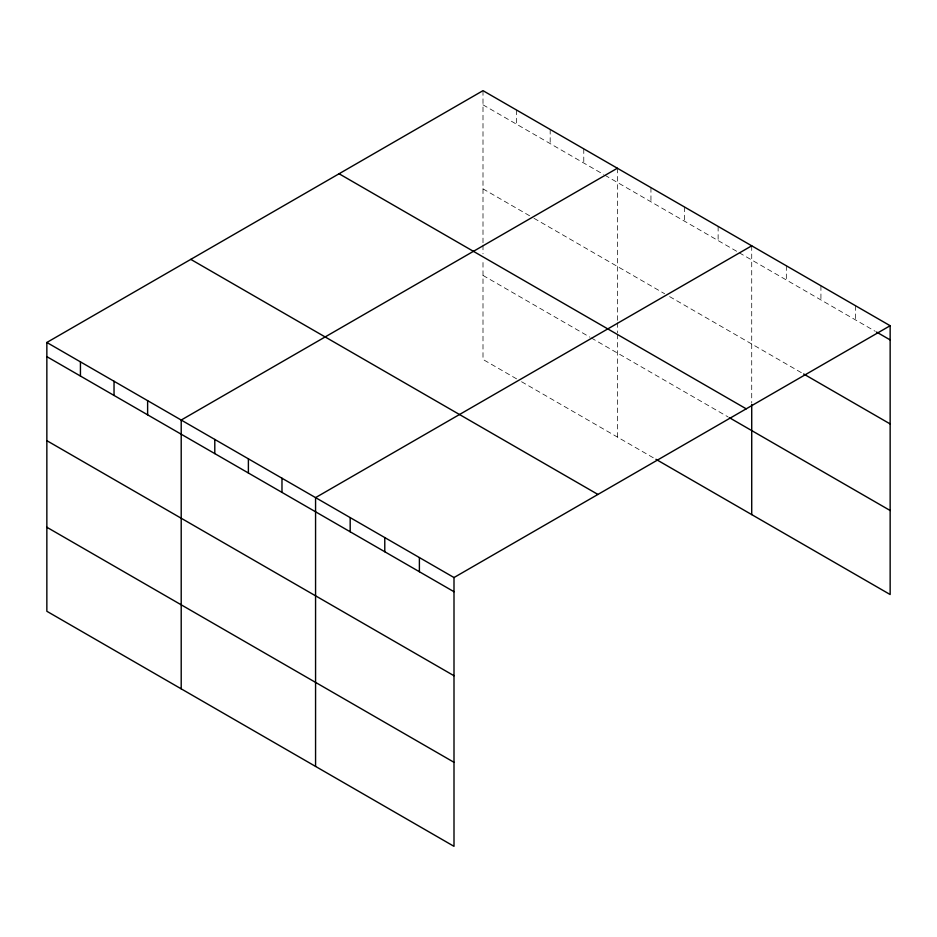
<?xml version="1.0" encoding="UTF-8"?>
<svg xmlns="http://www.w3.org/2000/svg" width="937" height="937" viewBox="0 0 937 937"><rect width="100%" height="100%" fill="white"/><g stroke="black" fill="none" stroke-linecap="round" stroke-linejoin="round"><path stroke-width="0.7" stroke-dasharray="4.68 3.51" d="M483 104.839L603.674 174.505M604.915 175.231L738.04 252.076M739.281 252.803L875.322 331.347M483 188.864L532.766 217.595M534.008 218.309L664.638 293.726M669.615 296.607L802.4 373.266M483 275.431L589.994 337.203M591.235 337.929L728.084 416.93M516.592 378.853L483 359.457L483 259.561M521.569 381.734L654.682 458.58M855.54 305.743L855.54 319.927M820.929 285.773L820.929 299.945M786.33 265.792L786.33 279.964M751.72 245.81L751.72 403.168M718.129 226.414L718.129 240.586M684.537 207.018L684.537 221.202M650.946 187.623L650.946 201.806M617.354 168.238L617.354 321.262M617.354 322.703L617.354 332.811M617.354 334.251L617.354 437.029M583.774 148.842L583.774 163.015M550.183 129.447L550.183 143.63M516.592 110.051L516.592 124.234M483 90.666L483 243.69M483 245.131L483 253.798"/><path stroke-width="1.41" d="M46.85 342.473L454 577.543L454 846.334L46.85 611.275L46.85 342.473L483 90.666L890.15 325.725L890.15 594.526L655.923 459.294M617.354 168.238L181.204 420.045L181.204 688.847M751.72 245.81L315.57 497.617L315.57 766.419M454 577.543L890.15 325.725M876.552 332.061L890.15 339.908M803.63 373.98L890.15 423.934M339.065 173.755L746.215 408.825M729.326 417.656L890.15 510.501M190.785 259.373L597.935 494.443M46.85 356.646L454 591.715M46.85 440.671L454 675.741M46.85 527.25L454 762.308M751.72 404.608L751.72 514.6M419.389 557.562L419.389 571.734M384.779 537.58L384.779 551.752M350.18 517.599L350.18 531.771M281.978 478.221L281.978 492.393M248.387 458.825L248.387 473.009M214.796 439.441L214.796 453.613M147.624 400.649L147.624 414.822M114.033 381.254L114.033 395.437M80.441 361.869L80.441 376.042"/></g></svg>
